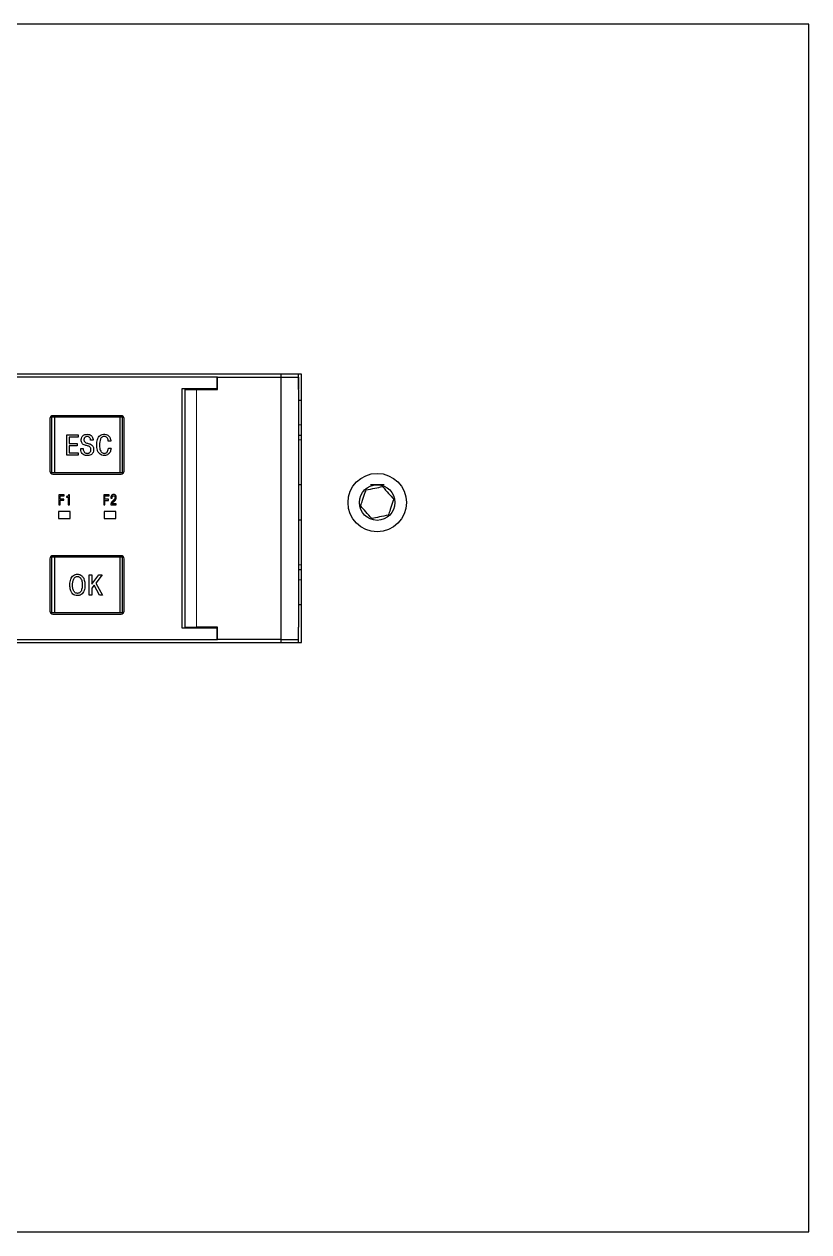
# Model space of a CAD drawing. Header units: millimetres. Extents: x -119 to 1184, y -69 to 836.
# Drawn here: x 627.42 to 654.32, y 637.87 to 679.27 of the extents above; entities that cross this region are included whole.
import ezdxf

# ---------------------------------------------------------------- set-up
doc = ezdxf.new("R2010")
doc.units = ezdxf.units.MM

msp = doc.modelspace()

# ---------------------------------------------------------------- linework, layer by layer
at = {"color": 7, "linetype": 'Continuous', "lineweight": 25}
for p, q in [((654.323, 679.27), (594.723, 679.27)), ((654.323, 637.87), (654.323, 679.27)), ((636.923, 667.27), (612.123, 667.27)), ((634.023, 667.17), (612.823, 667.17)), ((634.023, 667.17), (634.023, 666.767)), ((634.052, 667.17), (634.023, 667.17)), ((634.052, 666.74), (634.052, 667.17)), ((634.052, 667.17), (636.223, 667.17)), ((636.223, 667.27), (636.223, 667.17)), ((636.223, 667.17), (636.223, 658.17)), ((636.223, 667.17), (636.819, 667.17)), ((636.823, 667.17), (636.819, 667.17)), ((636.819, 667.17), (636.819, 666.74)), ((636.823, 667.17), (636.823, 667.27)), ((636.823, 667.17), (636.823, 666.767)), ((636.923, 658.07), (636.923, 667.27)), ((632.823, 666.767), (632.823, 658.57)), ((634.023, 666.767), (632.823, 666.767)), ((632.923, 666.74), (632.923, 658.6)), ((632.923, 666.74), (633.323, 666.74)), ((633.323, 666.74), (634.052, 666.74)), ((634.023, 666.767), (634.052, 666.767)), ((636.823, 666.767), (636.819, 666.767)), ((636.819, 666.74), (636.823, 666.74)), ((636.823, 666.74), (636.823, 666.767)), ((636.823, 666.74), (636.823, 666.02)), ((636.823, 666.376), (636.923, 666.376)), ((628.305, 665.746), (628.305, 663.946)), ((628.355, 665.796), (628.355, 663.896)), ((628.455, 665.796), (628.355, 665.796)), ((630.745, 665.846), (628.405, 665.846)), ((628.455, 665.796), (628.455, 663.896)), ((630.695, 665.796), (628.455, 665.796)), ((630.695, 665.796), (630.695, 663.896)), ((630.795, 665.796), (630.695, 665.796)), ((630.795, 663.896), (630.795, 665.796)), ((630.845, 663.946), (630.845, 665.746)), ((636.823, 666.02), (636.823, 659.32)), ((628.877, 665.191), (629.269, 665.191)), ((628.877, 664.5), (628.877, 665.191)), ((628.965, 665.113), (628.965, 664.896)), ((629.269, 665.113), (628.965, 665.113)), ((628.965, 664.896), (629.241, 664.896)), ((629.241, 664.896), (629.241, 664.818)), ((629.269, 665.191), (629.269, 665.113)), ((629.785, 665.012), (629.698, 665.012)), ((630.391, 664.978), (630.303, 664.978)), ((636.823, 665.176), (636.923, 665.176)), ((629.269, 664.5), (628.877, 664.5)), ((628.965, 664.818), (628.965, 664.578)), ((629.241, 664.818), (628.965, 664.818)), ((628.965, 664.578), (629.269, 664.578)), ((629.269, 664.578), (629.269, 664.5)), ((629.358, 664.719), (629.447, 664.719)), ((630.309, 664.729), (630.397, 664.729)), ((628.355, 663.896), (628.455, 663.896)), ((628.405, 663.846), (630.745, 663.846)), ((628.455, 663.896), (630.695, 663.896)), ((630.695, 663.896), (630.795, 663.896)), ((636.923, 663.476), (636.823, 663.476)), ((639.757, 663.476), (639.289, 663.476)), ((628.796, 663.14), (628.611, 663.14)), ((628.611, 663.14), (628.611, 662.795)), ((628.655, 663.101), (628.796, 663.101)), ((628.655, 662.989), (628.655, 663.101)), ((628.778, 662.989), (628.655, 662.989)), ((628.655, 662.95), (628.778, 662.95)), ((628.655, 662.795), (628.655, 662.95)), ((628.778, 662.95), (628.778, 662.989)), ((628.796, 663.101), (628.796, 663.14)), ((628.883, 663.078), (628.871, 663.078)), ((628.871, 663.078), (628.871, 663.054)), ((628.871, 663.054), (628.931, 663.054)), ((628.931, 663.054), (628.931, 662.795)), ((628.975, 663.14), (628.941, 663.14)), ((628.975, 662.795), (628.975, 663.14)), ((630.332, 663.135), (630.147, 663.135)), ((630.147, 663.135), (630.147, 662.789)), ((630.191, 663.096), (630.332, 663.096)), ((630.191, 662.983), (630.191, 663.096)), ((630.314, 662.983), (630.191, 662.983)), ((630.191, 662.944), (630.314, 662.944)), ((630.191, 662.789), (630.191, 662.944)), ((630.314, 662.944), (630.314, 662.983)), ((630.332, 663.096), (630.332, 663.135)), ((630.393, 663.035), (630.393, 663.025)), ((630.393, 663.025), (630.436, 663.025)), ((630.436, 663.025), (630.436, 663.04)), ((630.578, 662.828), (630.439, 662.828)), ((630.499, 662.961), (630.475, 662.941)), ((630.53, 663.008), (630.518, 662.982)), ((630.568, 662.983), (630.576, 663.009)), ((630.576, 663.009), (630.579, 663.041)), ((630.578, 662.789), (630.578, 662.828)), ((628.593, 662.56), (628.593, 662.32)), ((628.993, 662.56), (628.593, 662.56)), ((628.611, 662.795), (628.655, 662.795)), ((628.931, 662.795), (628.975, 662.795)), ((628.993, 662.32), (628.993, 662.56)), ((630.147, 662.789), (630.191, 662.789)), ((630.163, 662.56), (630.163, 662.32)), ((630.563, 662.56), (630.163, 662.56)), ((630.392, 662.789), (630.578, 662.789)), ((630.563, 662.32), (630.563, 662.56)), ((628.593, 662.32), (628.993, 662.32)), ((630.163, 662.32), (630.563, 662.32)), ((636.823, 662.276), (636.923, 662.276)), ((628.305, 660.946), (628.305, 659.146)), ((628.355, 660.996), (628.355, 659.096)), ((628.455, 660.996), (628.355, 660.996)), ((630.745, 661.046), (628.405, 661.046)), ((628.455, 660.996), (628.455, 659.096)), ((630.695, 660.996), (628.455, 660.996)), ((630.695, 660.996), (630.695, 659.096)), ((630.795, 660.996), (630.695, 660.996)), ((630.795, 659.096), (630.795, 660.996)), ((630.845, 659.146), (630.845, 660.946)), ((629.652, 660.392), (629.74, 660.392)), ((629.652, 659.7), (629.652, 660.392)), ((629.74, 660.07), (629.984, 660.392)), ((629.74, 660.392), (629.74, 660.07)), ((630.092, 660.392), (629.874, 660.107)), ((629.984, 660.392), (630.092, 660.392)), ((636.823, 660.576), (636.923, 660.576)), ((629.814, 660.035), (629.74, 659.94)), ((629.74, 659.94), (629.74, 659.7)), ((629.999, 659.7), (629.814, 660.035)), ((629.874, 660.107), (630.108, 659.7)), ((629.74, 659.7), (629.652, 659.7)), ((630.108, 659.7), (629.999, 659.7)), ((628.355, 659.096), (628.455, 659.096)), ((628.455, 659.096), (630.695, 659.096)), ((630.695, 659.096), (630.795, 659.096)), ((636.823, 659.376), (636.923, 659.376)), ((636.823, 659.32), (636.823, 658.6)), ((628.405, 659.046), (630.745, 659.046)), ((632.823, 658.57), (634.023, 658.57)), ((632.923, 658.6), (633.323, 658.6)), ((634.052, 658.6), (633.323, 658.6)), ((634.023, 658.57), (634.023, 658.17)), ((634.052, 658.57), (634.023, 658.57)), ((634.052, 658.17), (634.052, 658.6)), ((636.819, 658.6), (636.823, 658.6)), ((636.819, 658.6), (636.819, 658.17)), ((636.819, 658.57), (636.823, 658.57)), ((636.823, 658.57), (636.823, 658.6)), ((636.823, 658.17), (636.823, 658.57)), ((612.123, 658.07), (636.923, 658.07)), ((612.823, 658.17), (634.023, 658.17)), ((634.023, 658.17), (634.052, 658.17)), ((636.223, 658.17), (634.052, 658.17)), ((636.223, 658.17), (636.223, 658.07)), ((636.223, 658.17), (636.819, 658.17)), ((636.819, 658.17), (636.823, 658.17)), ((636.823, 658.07), (636.823, 658.17)), ((594.723, 637.87), (654.323, 637.87))]:
    msp.add_line(p, q, dxfattribs=at)
at = {"color": 8, "linetype": 'Continuous', "lineweight": 18}
for p, q in [((633.323, 658.6), (633.323, 666.74)), ((636.823, 665.536), (636.923, 665.536)), ((636.823, 665.016), (636.923, 665.016)), ((636.823, 660.736), (636.923, 660.736)), ((636.823, 660.216), (636.923, 660.216))]:
    msp.add_line(p, q, dxfattribs=at)
at = {"color": 7, "linetype": 'Continuous', "lineweight": 25}
for radius in [1, 0.61]:
    msp.add_circle((639.523, 662.87), radius, dxfattribs=at)
for centre, start, end in [((628.405, 665.746), 90, 180), ((630.745, 665.746), 0, 90), ((628.405, 663.946), 180, 270), ((630.745, 663.946), 270, 0), ((628.405, 660.946), 90, 180), ((630.745, 660.946), 0, 90), ((628.405, 659.146), 180, 270), ((630.745, 659.146), 270, 0)]:
    msp.add_arc(centre, 0.1, start, end, dxfattribs=at)
for points, knots in [([(629.698, 665.012), (629.697, 665.025), (629.694, 665.052), (629.677, 665.089), (629.649, 665.118), (629.611, 665.134), (629.57, 665.135), (629.53, 665.127), (629.5, 665.106), (629.478, 665.076), (629.466, 665.036), (629.467, 664.994), (629.483, 664.958), (629.515, 664.929), (629.578, 664.899), (629.656, 664.888), (629.729, 664.855), (629.772, 664.811), (629.798, 664.747), (629.803, 664.67), (629.789, 664.592), (629.752, 664.535), (629.701, 664.498), (629.624, 664.476), (629.539, 664.478), (629.458, 664.505), (629.405, 664.55), (629.368, 664.617), (629.359, 664.675), (629.358, 664.712), (629.358, 664.719)], [0, 0, 0, 0, 0.025001, 0.050359, 0.07466, 0.098208, 0.126719, 0.149642, 0.172735, 0.193828, 0.217331, 0.250965, 0.268818, 0.290909, 0.329277, 0.398797, 0.437683, 0.476904, 0.51077, 0.563599, 0.62066, 0.65512, 0.689658, 0.73434, 0.803089, 0.847137, 0.89151, 0.930103, 0.987213, 1, 1, 1, 1]), ([(629.447, 664.719), (629.446, 664.706), (629.445, 664.675), (629.459, 664.629), (629.489, 664.588), (629.532, 664.562), (629.582, 664.555), (629.628, 664.56), (629.664, 664.578), (629.688, 664.603), (629.705, 664.64), (629.71, 664.685), (629.705, 664.729), (629.687, 664.764), (629.656, 664.792), (629.595, 664.815), (629.52, 664.827), (629.448, 664.858), (629.404, 664.9), (629.378, 664.957), (629.373, 665.03), (629.388, 665.104), (629.427, 665.158), (629.476, 665.193), (629.545, 665.214), (629.619, 665.214), (629.689, 665.192), (629.737, 665.154), (629.77, 665.101), (629.782, 665.052), (629.784, 665.021), (629.785, 665.012)], [0, 0, 0, 0, 0.02502, 0.056876, 0.088685, 0.117629, 0.148967, 0.181068, 0.20236, 0.223755, 0.244398, 0.277997, 0.306114, 0.327521, 0.348982, 0.382463, 0.448523, 0.491759, 0.525673, 0.559802, 0.608327, 0.660534, 0.696435, 0.732255, 0.769971, 0.829809, 0.867911, 0.906255, 0.941944, 0.982638, 1, 1, 1, 1]), ([(630.397, 664.729), (630.396, 664.716), (630.389, 664.662), (630.364, 664.588), (630.308, 664.521), (630.244, 664.486), (630.168, 664.475), (630.09, 664.485), (630.022, 664.52), (629.965, 664.581), (629.917, 664.689), (629.902, 664.847), (629.918, 664.999), (629.966, 665.111), (630.022, 665.174), (630.101, 665.21), (630.184, 665.216), (630.261, 665.2), (630.319, 665.163), (630.363, 665.106), (630.384, 665.041), (630.389, 664.995), (630.391, 664.978)], [0, 0, 0, 0, 0.022881, 0.092841, 0.131059, 0.16942, 0.214879, 0.261727, 0.302239, 0.342688, 0.40246, 0.501448, 0.611598, 0.659946, 0.708746, 0.752766, 0.805226, 0.849339, 0.885094, 0.920817, 0.970334, 1, 1, 1, 1]), ([(630.303, 664.978), (630.301, 664.991), (630.297, 665.026), (630.279, 665.074), (630.245, 665.112), (630.204, 665.132), (630.156, 665.136), (630.108, 665.126), (630.066, 665.095), (630.028, 665.038), (629.997, 664.914), (629.995, 664.78), (630.027, 664.664), (630.058, 664.61), (630.101, 664.573), (630.147, 664.556), (630.193, 664.557), (630.233, 664.573), (630.27, 664.605), (630.3, 664.658), (630.306, 664.704), (630.309, 664.729)], [0, 0, 0, 0, 0.032978, 0.0871312, 0.1221562, 0.1574396, 0.1971067, 0.2380851, 0.2753141, 0.3229405, 0.4054858, 0.5891459, 0.6452324, 0.7016789, 0.7419323, 0.782355, 0.8194463, 0.8529387, 0.8879422, 0.9367271, 1, 1, 1, 1]), ([(638.957, 662.756), (638.978, 662.82), (639.03, 662.973), (639.094, 663.162), (639.133, 663.277), (639.142, 663.303)], [0, 0, 0, 0, 0.35196, 0.853173, 1, 1, 1, 1]), ([(639.142, 663.303), (639.243, 663.324), (639.432, 663.361), (639.62, 663.399), (639.708, 663.417)], [0, 0, 0, 0, 0.534687, 1, 1, 1, 1]), ([(639.708, 663.417), (639.776, 663.339), (639.903, 663.194), (640.03, 663.05), (640.089, 662.983)], [0, 0, 0, 0, 0.534686, 1, 1, 1, 1]), ([(628.905, 663.083), (628.903, 663.082), (628.898, 663.08), (628.89, 663.079), (628.885, 663.079), (628.883, 663.078)], [0, 0, 0, 0, 0.359681, 0.676855, 1, 1, 1, 1]), ([(628.923, 663.097), (628.921, 663.095), (628.917, 663.091), (628.911, 663.086), (628.907, 663.084), (628.905, 663.083)], [0, 0, 0, 0, 0.4198666, 0.7080329, 1, 1, 1, 1]), ([(628.935, 663.116), (628.934, 663.113), (628.932, 663.108), (628.927, 663.102), (628.924, 663.098), (628.923, 663.097)], [0, 0, 0, 0, 0.430012, 0.713645, 1, 1, 1, 1]), ([(628.941, 663.14), (628.941, 663.137), (628.94, 663.131), (628.938, 663.123), (628.936, 663.119), (628.935, 663.116)], [0, 0, 0, 0, 0.407308, 0.702312, 1, 1, 1, 1]), ([(630.394, 662.824), (630.394, 662.821), (630.393, 662.815), (630.392, 662.803), (630.392, 662.794), (630.392, 662.789)], [0, 0, 0, 0, 0.283767, 0.567503, 1, 1, 1, 1]), ([(630.395, 663.062), (630.394, 663.059), (630.394, 663.053), (630.393, 663.044), (630.393, 663.038), (630.393, 663.035)], [0, 0, 0, 0, 0.3688561, 0.6839299, 1, 1, 1, 1]), ([(630.401, 662.852), (630.4, 662.849), (630.398, 662.843), (630.396, 662.834), (630.395, 662.828), (630.394, 662.824)], [0, 0, 0, 0, 0.34999, 0.674335, 1, 1, 1, 1]), ([(630.403, 663.092), (630.402, 663.088), (630.399, 663.082), (630.397, 663.072), (630.396, 663.066), (630.395, 663.062)], [0, 0, 0, 0, 0.328618, 0.663285, 1, 1, 1, 1]), ([(630.412, 662.875), (630.41, 662.872), (630.407, 662.867), (630.404, 662.86), (630.402, 662.855), (630.401, 662.852)], [0, 0, 0, 0, 0.390494, 0.694646, 1, 1, 1, 1]), ([(630.419, 663.118), (630.417, 663.116), (630.413, 663.11), (630.407, 663.101), (630.404, 663.095), (630.403, 663.092)], [0, 0, 0, 0, 0.31749, 0.656543, 1, 1, 1, 1]), ([(630.428, 662.896), (630.426, 662.893), (630.422, 662.889), (630.417, 662.882), (630.414, 662.877), (630.412, 662.875)], [0, 0, 0, 0, 0.384128, 0.691726, 1, 1, 1, 1]), ([(630.447, 663.138), (630.444, 663.136), (630.438, 663.133), (630.428, 663.127), (630.423, 663.122), (630.419, 663.118)], [0, 0, 0, 0, 0.296792, 0.593717, 1, 1, 1, 1]), ([(630.448, 662.917), (630.446, 662.914), (630.441, 662.91), (630.435, 662.903), (630.43, 662.898), (630.428, 662.896)], [0, 0, 0, 0, 0.341714, 0.670776, 1, 1, 1, 1]), ([(630.436, 663.04), (630.436, 663.043), (630.436, 663.049), (630.437, 663.057), (630.438, 663.062), (630.439, 663.064)], [0, 0, 0, 0, 0.40719, 0.702764, 1, 1, 1, 1]), ([(630.439, 663.064), (630.439, 663.067), (630.441, 663.073), (630.444, 663.08), (630.446, 663.084), (630.447, 663.085)], [0, 0, 0, 0, 0.430604, 0.713899, 1, 1, 1, 1]), ([(630.439, 662.828), (630.44, 662.832), (630.441, 662.838), (630.445, 662.848), (630.448, 662.855), (630.45, 662.858)], [0, 0, 0, 0, 0.3158301, 0.6555027, 1, 1, 1, 1]), ([(630.487, 663.145), (630.48, 663.145), (630.47, 663.145), (630.457, 663.142), (630.45, 663.139), (630.447, 663.138)], [0, 0, 0, 0, 0.490641, 0.743409, 1, 1, 1, 1]), ([(630.447, 663.085), (630.449, 663.088), (630.452, 663.092), (630.457, 663.097), (630.461, 663.099), (630.463, 663.101)], [0, 0, 0, 0, 0.3654008, 0.6788433, 1, 1, 1, 1]), ([(630.475, 662.941), (630.473, 662.938), (630.468, 662.934), (630.459, 662.926), (630.452, 662.92), (630.448, 662.917)], [0, 0, 0, 0, 0.278793, 0.557583, 1, 1, 1, 1]), ([(630.45, 662.858), (630.452, 662.861), (630.456, 662.867), (630.462, 662.875), (630.467, 662.88), (630.469, 662.882)], [0, 0, 0, 0, 0.324639, 0.661217, 1, 1, 1, 1]), ([(630.463, 663.101), (630.465, 663.102), (630.468, 663.104), (630.476, 663.106), (630.482, 663.106), (630.486, 663.106)], [0, 0, 0, 0, 0.2645937, 0.5289758, 1, 1, 1, 1]), ([(630.469, 662.882), (630.471, 662.885), (630.476, 662.889), (630.484, 662.897), (630.49, 662.901), (630.493, 662.904)], [0, 0, 0, 0, 0.309646, 0.619292, 1, 1, 1, 1]), ([(630.486, 663.106), (630.49, 663.106), (630.497, 663.106), (630.504, 663.103), (630.508, 663.101)], [0, 0, 0, 0, 0.53433, 1, 1, 1, 1]), ([(630.524, 663.139), (630.52, 663.141), (630.514, 663.143), (630.502, 663.145), (630.493, 663.145), (630.487, 663.145)], [0, 0, 0, 0, 0.268916, 0.537608, 1, 1, 1, 1]), ([(630.493, 662.904), (630.498, 662.908), (630.507, 662.915), (630.518, 662.925), (630.525, 662.931), (630.528, 662.934)], [0, 0, 0, 0, 0.431019, 0.715477, 1, 1, 1, 1]), ([(630.518, 662.982), (630.516, 662.98), (630.512, 662.975), (630.505, 662.968), (630.501, 662.963), (630.499, 662.961)], [0, 0, 0, 0, 0.354318, 0.676548, 1, 1, 1, 1]), ([(630.508, 663.101), (630.509, 663.1), (630.512, 663.099), (630.517, 663.095), (630.52, 663.091), (630.522, 663.088)], [0, 0, 0, 0, 0.25757, 0.515228, 1, 1, 1, 1]), ([(630.522, 663.088), (630.523, 663.087), (630.525, 663.084), (630.528, 663.079), (630.529, 663.074), (630.53, 663.071)], [0, 0, 0, 0, 0.252899, 0.505807, 1, 1, 1, 1]), ([(630.549, 663.124), (630.546, 663.126), (630.541, 663.131), (630.533, 663.136), (630.527, 663.138), (630.524, 663.139)], [0, 0, 0, 0, 0.336605, 0.665556, 1, 1, 1, 1]), ([(630.528, 662.934), (630.531, 662.936), (630.535, 662.941), (630.544, 662.949), (630.549, 662.956), (630.553, 662.959)], [0, 0, 0, 0, 0.28427, 0.568563, 1, 1, 1, 1]), ([(630.53, 663.071), (630.53, 663.07), (630.531, 663.067), (630.533, 663.061), (630.533, 663.057), (630.534, 663.054)], [0, 0, 0, 0, 0.266348, 0.532719, 1, 1, 1, 1]), ([(630.534, 663.04), (630.534, 663.037), (630.534, 663.03), (630.533, 663.019), (630.531, 663.012), (630.53, 663.008)], [0, 0, 0, 0, 0.302438, 0.604946, 1, 1, 1, 1]), ([(630.534, 663.054), (630.534, 663.053), (630.534, 663.05), (630.534, 663.045), (630.534, 663.042), (630.534, 663.04)], [0, 0, 0, 0, 0.302288, 0.604587, 1, 1, 1, 1]), ([(630.565, 663.103), (630.564, 663.106), (630.56, 663.111), (630.555, 663.118), (630.551, 663.122), (630.549, 663.124)], [0, 0, 0, 0, 0.37545, 0.686121, 1, 1, 1, 1]), ([(630.553, 662.959), (630.555, 662.962), (630.559, 662.967), (630.564, 662.975), (630.567, 662.98), (630.568, 662.983)], [0, 0, 0, 0, 0.351613, 0.674679, 1, 1, 1, 1]), ([(630.574, 663.08), (630.573, 663.083), (630.572, 663.089), (630.569, 663.096), (630.566, 663.101), (630.565, 663.103)], [0, 0, 0, 0, 0.399048, 0.698919, 1, 1, 1, 1]), ([(630.578, 663.058), (630.578, 663.061), (630.577, 663.066), (630.576, 663.074), (630.575, 663.078), (630.574, 663.08)], [0, 0, 0, 0, 0.448057, 0.723811, 1, 1, 1, 1]), ([(630.579, 663.041), (630.579, 663.042), (630.579, 663.046), (630.579, 663.051), (630.578, 663.055), (630.578, 663.058)], [0, 0, 0, 0, 0.293096, 0.586087, 1, 1, 1, 1]), ([(640.089, 662.983), (640.08, 662.957), (640.041, 662.841), (639.978, 662.653), (639.926, 662.499), (639.904, 662.436)], [0, 0, 0, 0, 0.146828, 0.64804, 1, 1, 1, 1]), ([(639.338, 662.323), (639.27, 662.4), (639.143, 662.545), (639.016, 662.689), (638.957, 662.756)], [0, 0, 0, 0, 0.534686, 1, 1, 1, 1]), ([(639.904, 662.436), (639.803, 662.416), (639.614, 662.378), (639.426, 662.34), (639.338, 662.323)], [0, 0, 0, 0, 0.534687, 1, 1, 1, 1]), ([(629.238, 659.68), (629.225, 659.681), (629.185, 659.684), (629.122, 659.707), (629.057, 659.763), (629.005, 659.86), (628.985, 659.98), (628.986, 660.129), (629.013, 660.255), (629.078, 660.35), (629.142, 660.396), (629.204, 660.412), (629.24, 660.412), (629.252, 660.413)], [0, 0, 0, 0, 0.03989, 0.119464, 0.19608, 0.289853, 0.439941, 0.554922, 0.734089, 0.813383, 0.893257, 0.964291, 1, 1, 1, 1]), ([(629.252, 659.758), (629.238, 659.758), (629.211, 659.759), (629.172, 659.775), (629.135, 659.808), (629.098, 659.874), (629.072, 660.007), (629.077, 660.145), (629.116, 660.253), (629.148, 660.299), (629.19, 660.326), (629.22, 660.333), (629.236, 660.334), (629.238, 660.334)], [0, 0, 0, 0, 0.0545621, 0.1093021, 0.1664278, 0.2522475, 0.4110897, 0.712603, 0.7943583, 0.8767813, 0.9347716, 0.9926359, 1, 1, 1, 1]), ([(629.252, 660.413), (629.265, 660.412), (629.305, 660.409), (629.366, 660.386), (629.43, 660.331), (629.483, 660.234), (629.505, 660.11), (629.504, 659.961), (629.478, 659.835), (629.413, 659.741), (629.346, 659.696), (629.284, 659.68), (629.249, 659.68), (629.238, 659.68)], [0, 0, 0, 0, 0.039894, 0.117697, 0.1909, 0.286796, 0.442168, 0.558554, 0.733055, 0.813518, 0.894411, 0.968993, 1, 1, 1, 1]), ([(629.238, 660.334), (629.252, 660.334), (629.279, 660.333), (629.318, 660.317), (629.356, 660.283), (629.393, 660.213), (629.418, 660.078), (629.412, 659.939), (629.371, 659.833), (629.338, 659.79), (629.296, 659.763), (629.267, 659.76), (629.252, 659.758)], [0, 0, 0, 0, 0.054651, 0.10939, 0.168283, 0.257102, 0.423525, 0.723906, 0.803031, 0.882862, 0.940352, 1, 1, 1, 1])]:
    msp.add_open_spline(points, degree=3, knots=knots, dxfattribs=at)

doc.saveas('drawing.dxf')
